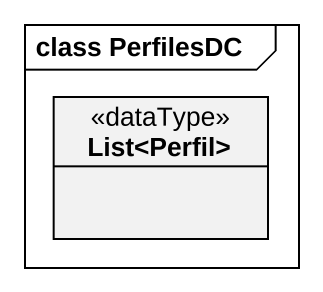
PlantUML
@startuml
mainframe class PerfilesDC
hide circle
hide empty members
class "List<Perfil>" as List_Perfil <<dataType>>
@enduml
